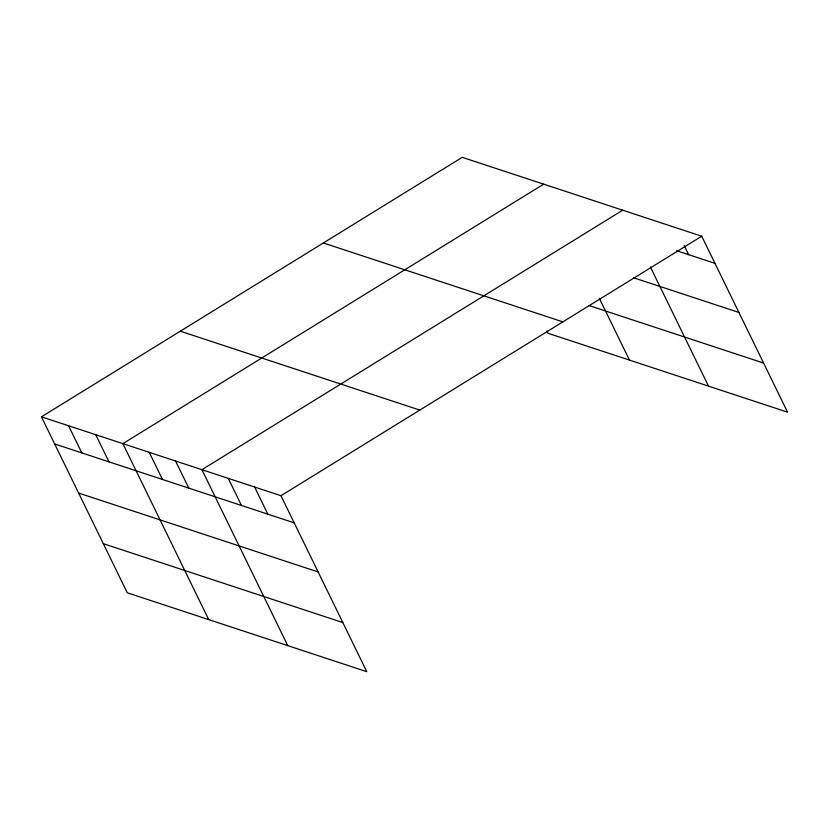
<?xml version="1.0" encoding="UTF-8"?>
<svg xmlns="http://www.w3.org/2000/svg" width="829" height="829" viewBox="0 0 829 829"><rect width="100%" height="100%" fill="white"/><g stroke="black" fill="none" stroke-linecap="round" stroke-linejoin="round"><path stroke-width="1.24" d="M41.45 416.832L280.958 495.721L366.77 671.666L127.262 592.776L41.45 416.832L462.23 157.334L701.738 236.224L787.55 412.168L548.042 333.279L546.933 330.999M543.658 184.162L122.879 443.65L208.701 619.595M622.703 210.193L201.924 469.691L287.736 645.636M280.958 495.721L701.738 236.224M676.64 250.721L714.971 263.342M633.532 277.746L738.919 312.46M589.004 305.549L763.602 363.061M323.372 242.97L562.881 321.859M180.307 331.196L419.816 410.086M54.683 443.961L294.191 522.84M78.631 493.068L318.139 571.958M103.314 543.669L342.823 622.548M684.215 245.633L688.619 254.669M650.413 267.011L708.515 386.138M599.357 298.347L629.47 360.107M254.617 487.037L267.84 514.167M228.265 478.364L241.498 505.493M175.572 461.007L188.805 488.136M149.23 452.333L162.463 479.452M95.739 434.717L108.972 461.836M68.589 425.774L81.822 452.903"/></g></svg>
